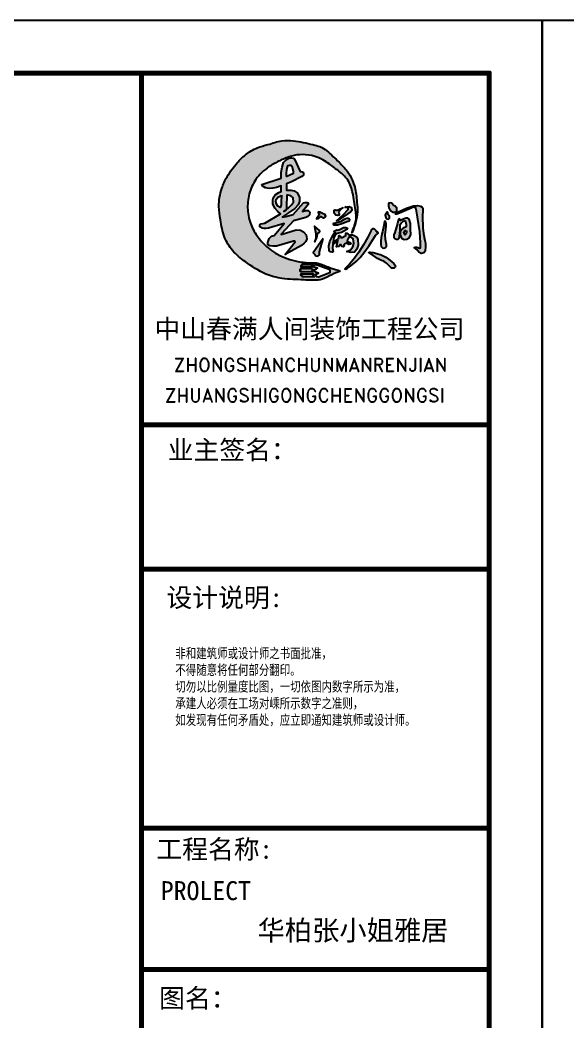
# Model space of a CAD drawing. Header units: millimetres. Extents: x 71641 to 191108, y -23091 to 29972.
# Drawn here: x 140970 to 143437, y -5648 to -1139 of the extents above; entities that cross this region are included whole.
import ezdxf

# ---------------------------------------------------------------- set-up
doc = ezdxf.new("R2010")
doc.units = ezdxf.units.MM
doc.layers.add('00', color=1, linetype='Continuous')
doc.layers.add('家', color=1, linetype='Continuous')
doc.styles.add('2121212', font='SIMFANG.TTF', dxfattribs={"height": 180})
doc.styles.add('ROMAND', font='romand.shx', dxfattribs={"height": 100})
doc.styles.add('STYLE-50B', font='SimSun.ttf', dxfattribs={"width": 0.766, "height": 150})

msp = doc.modelspace()

# ---------------------------------------------------------------- hatches: boundary and pattern name
at = {"lineweight": -2}
h = msp.add_hatch(color=8, dxfattribs=at)
edge = h.paths.add_edge_path()
edge.add_spline(control_points=[(142158.3, -2206.6), (142148.7, -2202.6), (142126.5, -2191.8), (142087.2, -2165.9), (142046, -2124.9), (142022.2, -2087.1), (142013.3, -2066.8), (142012.9, -2065.9)], knot_values=[22078.908695, 22078.908695, 22078.908695, 22078.908695, 22412.037046, 22864.417059, 23573.352389, 24248.663515, 24278.339872, 24278.339872, 24278.339872, 24278.339872], degree=3, periodic=0)
edge.add_line((142012.9, -2065.9), (141880.6, -2081))
edge.add_spline(control_points=[(141880.6, -2081), (141883.4, -2092.8), (141893.3, -2126.7), (141925, -2180.5), (141992.3, -2233.2), (142065.1, -2282.1), (142128, -2298.9), (142155.4, -2302.5), (142157.6, -2302.8)], knot_values=[12526.980967, 12526.980967, 12526.980967, 12526.980967, 12912.76376, 13656.443057, 14467.926065, 15619.199217, 16432.672519, 16505.49519, 16505.49519, 16505.49519, 16505.49519], degree=3, periodic=0)
edge.add_line((142157.6, -2302.8), (142158.3, -2206.6))
edge = h.paths.add_edge_path()
edge.add_spline(control_points=[(142012.9, -2065.9), (142004.1, -2045.3), (141992.2, -1999.9), (141996.4, -1929.1), (142016.9, -1877.6), (142034.7, -1852.7), (142039, -1847.2)], knot_values=[24278.339872, 24278.339872, 24278.339872, 24278.339872, 24990.75798, 25753.853245, 26502.771788, 26725.483087, 26725.483087, 26725.483087, 26725.483087], degree=3, periodic=0)
edge.add_line((142039, -1847.2), (141951.6, -1777.6))
edge.add_spline(control_points=[(141951.6, -1777.6), (141950.6, -1778.8), (141932.3, -1799.4), (141903.8, -1836.9), (141873.4, -1903.4), (141862.1, -1971), (141871.4, -2032.6), (141877.3, -2066.9), (141880.6, -2081)], knot_values=[9052.726852, 9052.726852, 9052.726852, 9052.726852, 9101.944213, 9929.860353, 10544.164147, 11423.717054, 12065.484855, 12526.980967, 12526.980967, 12526.980967, 12526.980967], degree=3, periodic=0)
edge.add_line((141880.6, -2081), (142012.9, -2065.9))
edge = h.paths.add_edge_path()
edge.add_spline(control_points=[(142039, -1847.2), (142051.6, -1831.3), (142079.5, -1805.2), (142117.2, -1783.1), (142153.9, -1764.7), (142191.2, -1748.8), (142241.2, -1742.1), (142273.6, -1746.2), (142288.9, -1750.2)], knot_values=[26725.483087, 26725.483087, 26725.483087, 26725.483087, 27368.223838, 27920.784045, 28117.800611, 28678.884262, 29205.082751, 29708.300033, 29708.300033, 29708.300033, 29708.300033], degree=3, periodic=0)
edge.add_line((142288.9, -1750.2), (142301.2, -1702.4))
edge.add_spline(control_points=[(142301.2, -1702.4), (142297.2, -1701.4), (142263.9, -1693.8), (142214.3, -1681.3), (142144.4, -1679.2), (142091.2, -1698.8), (142034, -1712.8), (141987.5, -1740.4), (141962, -1766), (141951.6, -1777.6)], knot_values=[5035.937639, 5035.937639, 5035.937639, 5035.937639, 5168.823273, 6115.22021, 6678.484335, 7362.56903, 7901.570556, 8555.150084, 9052.726852, 9052.726852, 9052.726852, 9052.726852], degree=3, periodic=0)
edge.add_line((141951.6, -1777.6), (142039, -1847.2))
edge = h.paths.add_edge_path()
edge.add_spline(control_points=[(142288.9, -1750.2), (142291.6, -1750.9), (142307.1, -1755.2), (142332.3, -1766), (142368.1, -1790), (142408.8, -1820.3), (142456.3, -1862.7), (142471, -1931.7), (142480.6, -1984), (142483.9, -2019.7), (142482.8, -2041.2), (142480.2, -2056), (142460.4, -2104.2), (142465, -2094.2), (142471.5, -2080.5), (142482.1, -2050.4), (142492, -2004.5), (142486.9, -1961.2), (142483.8, -1912.5), (142471.4, -1864.3), (142443.1, -1816), (142411.1, -1782.5), (142370.7, -1744.5), (142337.6, -1712.8), (142307.7, -1704), (142301.2, -1702.4)], knot_values=[29708.300033, 29708.300033, 29708.300033, 29708.300033, 29797.016202, 30219.334531, 30576.066107, 31166.961224, 31854.609826, 32527.805429, 33346.145394, 33558.688985, 33686.826136, 33998.293275, 34349.980564, 34349.980564, 34349.980564, 34833.989407, 35367.457213, 35826.6748, 36215.832047, 36925.939156, 37388.482191, 37988.741176, 38391.375961, 39174.849041, 39385.918203, 39385.918203, 39385.918203, 39385.918203], degree=3, periodic=0)
edge.add_line((142301.2, -1702.4), (142288.9, -1750.2))
h = msp.add_hatch(color=8, dxfattribs=at)
h.paths.add_polyline_path([(142218.4, -1917), (142204.5, -1907.5), (142189.8, -1904), (142170.7, -1904), (142169.8, -1875.4), (142192.4, -1867.6), (142239.2, -1843.3), (142247, -1837.3), (142246.2, -1826.9), (142240.1, -1821.7), (142231.4, -1819.9), (142206.3, -1765.3), (142200.2, -1760.1), (142192.4, -1758.4), (142182.8, -1759.2), (142169.8, -1767), (142156.8, -1780), (142149.9, -1800.9), (142146.4, -1825.1), (142145.5, -1851.1), (142058.8, -1878.9), (142060.5, -1884.9), (142075.3, -1893.6), (142091.7, -1897.1), (142108.2, -1895.4), (142124.7, -1892.8), (142146.4, -1884.9), (142146.4, -1911), (142136, -1915.3), (142119.5, -1924.8), (142110, -1938.7), (142108.2, -1952.6), (142109.1, -1966.4), (142116.9, -1984.7), (142131.6, -2001.1), (142142.9, -2011.5), (142071.8, -2053.1), (142064.8, -2054.9), (142056.2, -2055.7), (142050.1, -2060.9), (142050.1, -2068.7), (142060.5, -2075.7), (142070, -2077.4), (142078.7, -2077.4), (142089.1, -2075.7), (142159.4, -2054.9), (142114.3, -2108.6), (142103, -2111.2), (142091.7, -2122.5), (142085.7, -2139.8), (142085.7, -2151.1), (142094.3, -2155.4), (142108.2, -2156.3), (142125.6, -2156.3), (142201.9, -2133.8), (142208, -2134.6), (142208.9, -2136.4), (142164.6, -2194.5), (142237.5, -2153.7), (142249.6, -2143.3), (142256.6, -2135.5), (142261.8, -2123.4), (142259.2, -2106), (142247, -2091.3), (142232.3, -2084.4), (142214.1, -2082.6), (142146.4, -2103.4), (142146.4, -2102.6), (142201.1, -2042.7), (142256.6, -2027.1), (142263.5, -2023.7), (142273.1, -2015.9), (142274.8, -2002.9), (142267.9, -1995.9), (142257.5, -1995.9), (142241.8, -2001.1), (142267, -1969), (142267.9, -1962.1), (142262.7, -1959.5), (142254, -1960.4), (142246.2, -1962.1), (142199.3, -2013.3), (142167.2, -2022.8), (142152.5, -2025.4), (142152.5, -2023.7), (142179.4, -2006.3), (142207.1, -1987.3), (142221.9, -1970.8), (142228, -1956), (142228, -1936.1)])
h.paths.add_polyline_path([(142200.2, -1939.6), (142201.1, -1957.8), (142192.4, -1970.8), (142177.6, -1984.7), (142168.6, -1992.5), (142165.5, -1996.8), (142158.5, -2001.1), (142168.6, -1992.5), (142169.8, -1990.7), (142170.7, -1979.4), (142171.6, -1924.8), (142171.6, -1925.7), (142189.8, -1930)], flags=16)
h.paths.add_polyline_path([(142146.4, -1958.6), (142145.5, -1970.8), (142142.9, -1979.4), (142142.1, -1982.9), (142131.6, -1976), (142125.6, -1966.4), (142122.1, -1956), (142123.8, -1946.5), (142130.8, -1936.1), (142143.8, -1929.2), (142147.3, -1926.6)], flags=16)
h.paths.add_polyline_path([(142169, -1843.3), (142168.1, -1829.5), (142169.8, -1811.3), (142175, -1795.6), (142182, -1793), (142190.6, -1793), (142197.6, -1801.7), (142201.1, -1818.2), (142201.9, -1828.6)], flags=16)
h = msp.add_hatch(color=8, dxfattribs=at)
h.paths.add_polyline_path([(142445.7, -2043.6), (142454.4, -2041.9), (142455.3, -2035.8), (142454.4, -2034.9), (142447.5, -2031.5), (142441.4, -2031.5), (142429.2, -2035.8), (142412.8, -2046.2), (142392.8, -2053.1), (142385.9, -2054.9), (142382.4, -2054.9), (142379.8, -2056.6), (142382.4, -2060.9), (142399.7, -2060.1), (142419.7, -2054)])
h.paths.add_polyline_path([(142425.8, -2015), (142395.4, -2042.7), (142401.5, -2041), (142448.3, -2008.9), (142457, -2005.5), (142464.8, -1995.9), (142463.1, -1982.9), (142452.7, -1977.7), (142437.3, -1979.8), (142433.6, -1982), (142448.3, -1983), (142448.3, -1990.7)])
h.paths.add_polyline_path([(142392.8, -2016.7), (142401.5, -2018.5), (142406.7, -2017.6), (142407.5, -2010.7), (142405.8, -2005.5), (142406.7, -1999.4), (142411.9, -1994.2), (142425.8, -1982.9), (142403.2, -1993.3), (142399.7, -1994.2), (142391.9, -1994.2), (142388.5, -1992.5), (142384.1, -1995.1), (142385, -2008.1)])
h.paths.add_polyline_path([(142332.1, -2008.9), (142319.9, -2002.9), (142311.2, -2002.9), (142316.4, -2011.5), (142317.3, -2015.9), (142305.2, -2033.2), (142314.7, -2031.5), (142324.3, -2022.8), (142332.9, -2028.9), (142339.9, -2028.9), (142345.9, -2024.5), (142346.8, -2021.1), (142342.5, -2014.1)])
h.paths.add_polyline_path([(142295.6, -2067), (142295.6, -2067.9), (142302.6, -2100.8), (142302.6, -2106), (142301.7, -2119), (142298.2, -2136.4), (142306.9, -2117.3), (142311.2, -2096.5), (142318.2, -2093), (142319.9, -2088.7), (142319.1, -2085.2)])
h.paths.add_polyline_path([(142290.4, -2185.8), (142297.4, -2194.5), (142302.6, -2200.5), (142310.4, -2201.4), (142319.1, -2195.3), (142319.1, -2182.3), (142335.5, -2121.6)])
h.paths.add_polyline_path([(142442.3, -2081.8), (142444.9, -2075.7), (142437, -2072.2), (142426.6, -2072.2), (142413.6, -2079.2), (142401.5, -2084.4), (142397.1, -2082.6), (142384.1, -2088.7), (142385.9, -2093), (142391.1, -2096.5), (142389.3, -2099.1), (142385, -2100), (142375.4, -2113.8), (142365, -2135.5), (142360.7, -2154.6), (142361.6, -2178), (142368.5, -2182.3), (142376.3, -2183.2), (142379.8, -2180.6), (142378.9, -2172.8), (142377.2, -2165.8), (142378, -2148.5), (142401.5, -2130.3), (142398, -2145.9), (142395.4, -2158.9), (142401.5, -2158), (142405.8, -2157.2), (142412.8, -2149.4), (142418.8, -2157.2), (142426.6, -2158.9), (142431, -2155.4), (142428.4, -2150.2), (142431.8, -2147.6), (142437.9, -2144.2), (142440.5, -2141.6), (142444.9, -2145.9), (142450.1, -2148.5), (142457.9, -2146.8), (142459.6, -2143.3), (142457, -2139.8), (142452.7, -2138.1), (142443.1, -2134.6), (142444.9, -2128.6), (142450.1, -2115.6), (142461.3, -2115.6), (142470.9, -2123.4), (142473.5, -2145), (142468.3, -2158.9), (142458.7, -2172.8), (142449.2, -2178), (142440.5, -2179.7), (142445.7, -2182.3), (142460.5, -2184.9), (142476.1, -2183.2), (142487.4, -2170.2), (142492.6, -2152), (142490.8, -2124.2), (142484.8, -2114.7), (142475.2, -2108.6), (142467.4, -2106), (142450.9, -2106), (142448.3, -2101.7), (142442.3, -2097.4), (142437, -2098.2), (142437, -2100.8), (142437, -2107.8), (142417.1, -2118.2), (142415.4, -2113.8), (142407.5, -2107.8), (142404.9, -2110.4), (142404.9, -2113.8), (142404.9, -2122.5), (142387.6, -2133.8), (142378.9, -2142.4), (142379.8, -2136.4), (142382.4, -2119), (142390.2, -2104.3), (142397.1, -2099.1), (142418, -2095.6)])
h = msp.add_hatch(color=8, dxfattribs=at)
h.paths.add_polyline_path([(142496.3, -2183), (142476.4, -2210.7), (142453.9, -2237), (142435.9, -2255.8), (142434, -2256.9), (142432.9, -2258.8), (142437.4, -2259.5), (142444.5, -2255.8), (142460.3, -2245.6), (142483.9, -2225.4), (142502, -2207.4), (142518.9, -2187.1), (142542.5, -2154.1), (142556.8, -2129), (142571.4, -2108.4), (142582.3, -2098.2), (142581.5, -2095.6), (142568.4, -2082.1), (142564.3, -2080.6), (142562.4, -2079.1), (142557.5, -2079.1), (142554.1, -2081.7), (142551.1, -2085.8), (142536.5, -2116.6), (142517.4, -2151.1)])
h.paths.add_polyline_path([(142576.7, -2189), (142559.8, -2184.9), (142548.9, -2183), (142541.4, -2183), (142541, -2184.5), (142542.9, -2186), (142558.6, -2196.9), (142579.3, -2211.5), (142598.1, -2221.2), (142604.1, -2222.4), (142609.3, -2225), (142620.2, -2233.2), (142634.8, -2248.3), (142643.5, -2255.8), (142651, -2256.1), (142655.1, -2255.8), (142660, -2251.6), (142660.7, -2245.3), (142653.2, -2235.1), (142635.2, -2219), (142617.9, -2206.6), (142596.9, -2195.7)])
h.paths.add_polyline_path([(142594.3, -2149.2), (142596.7, -2158), (142602, -2164.3), (142608.8, -2164.7), (142616.1, -2161.8), (142620.9, -2157), (142620.9, -2148.8), (142615.6, -2126.5), (142614.2, -2106.1), (142617.5, -2081.4), (142619.5, -2064.9), (142619.5, -2056.7), (142617.5, -2049.4), (142615.6, -2045.1), (142613.7, -2043.6), (142611.7, -2044.6), (142607.9, -2063.5), (142602, -2091.6), (142598.2, -2108.1), (142594.3, -2130.3)])
h.paths.add_polyline_path([(142634, -2022.3), (142631.1, -2018), (142626.3, -2012.1), (142626.8, -2007.3), (142625.8, -2004.4), (142623.8, -2002.5), (142620.7, -2003.7), (142620, -2006.3), (142617.1, -2009.7), (142614.6, -2017.5), (142616.6, -2027.6), (142622.4, -2033.9), (142629.2, -2034.4), (142634.5, -2030.1)])
h.paths.add_polyline_path([(142633.1, -1989.9), (142639.8, -1999.1), (142650, -2004.4), (142657.8, -2005.4), (142663.6, -2002.9), (142665.5, -1996.2), (142665.5, -1986), (142663.6, -1981.6), (142658.8, -1974.8), (142652, -1971.5), (142646.6, -1965.2), (142640.8, -1960.8), (142635.5, -1960.3), (142635.5, -1961.3), (142632.1, -1960.8), (142630.6, -1964.2), (142630.2, -1975.8)])
h.paths.add_polyline_path([(142760.6, -2025.2), (142769.8, -2092.6), (142773.2, -2141.5), (142772.7, -2164.3), (142768.3, -2165.7), (142756.7, -2161.4), (142749.9, -2160.9), (142745, -2161.8), (142757.7, -2173.5), (142765.9, -2182.7), (142777, -2189), (142788.7, -2187), (142794.5, -2178.3), (142796.4, -2158.4), (142796, -2143.4), (142793.5, -2131.3), (142786.7, -2099.8), (142784.3, -2074.2), (142781.9, -2021.3), (142783.3, -1996.2), (142783.3, -1986), (142780.9, -1980.7), (142774.1, -1976.3), (142760.6, -1973.9), (142741.2, -1974.8), (142709.7, -1985.5), (142677.7, -2001), (142664.6, -2008.8), (142661.2, -2013), (142667, -2012.1), (142678.1, -2008.3), (142741.2, -1981.6), (142746.5, -1981.1), (142749.9, -1981.1), (142753.3, -1988.9)])
h.paths.add_polyline_path([(142682.5, -2058.2), (142686.9, -2052.8), (142695.6, -2044.6), (142700.4, -2042.7), (142703.8, -2042.7), (142706.3, -2046.1), (142708.2, -2058.2), (142709.2, -2068.8), (142694.6, -2075.6), (142684.4, -2084.3), (142681.5, -2091.6), (142681.5, -2106.1), (142687.4, -2119.7), (142699.5, -2126), (142711.6, -2125), (142722.3, -2118.2), (142729.5, -2105.2), (142729, -2079.5), (142727.6, -2054.3), (142721.8, -2034.4), (142716, -2030.6), (142708.2, -2030.1), (142699.5, -2033), (142689.8, -2037.8), (142683.5, -2041.2), (142681.1, -2036.4), (142678.6, -2033.9), (142675.2, -2034.9), (142674.3, -2036.4), (142672.8, -2040.7), (142670.4, -2053.8), (142657.8, -2095.5), (142653.9, -2105.2), (142652.9, -2112.9), (142653.9, -2117.8), (142657.8, -2122.6), (142665.1, -2124.5), (142672.3, -2124.5), (142676.7, -2120.7), (142679.1, -2112.9), (142680.1, -2099.3), (142681.5, -2085.8)])
h.paths.add_polyline_path([(142701.4, -2088.2), (142698, -2094), (142700, -2100.3), (142702.4, -2105.2), (142705.8, -2104.2), (142708.7, -2099.3), (142709.7, -2092.6), (142709.2, -2084.8)], flags=17)
h = msp.add_hatch(color=8, dxfattribs=at)
edge = h.paths.add_edge_path()
edge.add_spline(control_points=[(142157.6, -2302.8), (142187.2, -2306.5), (142241.3, -2306.4), (142332.2, -2315.4), (142375.9, -2282.7), (142414.4, -2268.2), (142386.2, -2260.5), (142373.7, -2255.4), (142343.7, -2244.8), (142325.5, -2236.5), (142305.2, -2231.4), (142281.9, -2231.9), (142251.9, -2229.9), (142214.1, -2225.2), (142183.3, -2216.6), (142163, -2208.6), (142158.3, -2206.6)], knot_values=[16505.49519, 16505.49519, 16505.49519, 16505.49519, 17462.307767, 18254.424733, 19263.770823, 19286.294409, 19393.463502, 19769.722666, 20039.931175, 20323.71298, 20426.202415, 20700.644692, 21064.187457, 21384.09699, 21917.120996, 22078.908695, 22078.908695, 22078.908695, 22078.908695], degree=3, periodic=0)
edge.add_line((142158.3, -2206.6), (142157.6, -2302.8))
h.paths.add_polyline_path([(142231.5, -2265.6), (142231.2, -2260), (142234.1, -2257.3), (142287.4, -2259.1), (142286.9, -2261), (142286.4, -2265), (142286.2, -2267), (142288.3, -2272.3), (142233.3, -2270.6)], flags=16)
h.paths.add_polyline_path([(142235.3, -2280.6), (142290.9, -2282), (142290.5, -2284.2), (142290, -2286.4), (142290.8, -2288.6), (142291.5, -2290.8), (142293.4, -2292.6), (142295.3, -2294.4), (142244.1, -2292.6, -0.485719)], flags=16)
h.paths.add_polyline_path([(142235.9, -2250.6, -0.499354), (142245.3, -2238.2), (142287.7, -2238.5), (142288, -2238.2), (142288, -2238.5), (142286.1, -2240.1), (142284.1, -2242), (142283.6, -2247.9), (142284.4, -2251.2, -0.17168), (142283.6, -2251.4)], flags=16)
h.paths.add_polyline_path([(142291.6, -2248.8), (142292.1, -2245), (142294.6, -2242.4), (142297.7, -2240.6), (142302.2, -2239.6), (142306.8, -2240), (142308.3, -2240), (142365.1, -2261.7), (142365.3, -2276.4), (142319.2, -2294.4), (142315.8, -2295.2), (142313.6, -2295.4), (142307.8, -2294.3), (142303, -2291.1), (142300.6, -2286.7), (142301.5, -2282.7), (142305, -2280.6), (142314.2, -2277.6), (142300.9, -2273.5), (142296.9, -2271), (142294.7, -2266.7), (142295.5, -2262.9), (142298.9, -2260.9), (142304.6, -2258.4), (142310.3, -2255.9), (142294.4, -2251.4)], flags=16)

# ---------------------------------------------------------------- linework, layer by layer
at = {"color": 3, "lineweight": -2}
for p, q in [((143088.5, -1371.3), (131607, -1371.3)), ((141511.7, -9377.5), (141511.7, -1384.7)), ((141518.4, -9377.5), (141518.4, -1384.7)), ((141525.1, -9377.5), (141525.1, -1384.7)), ((143088.5, -9390.9), (143088.5, -1371.3))]:
    msp.add_line(p, q, dxfattribs=at)
at = {"color": 8, "lineweight": -2}
for p, q in [((141525.1, -2953.5), (143075.1, -2953.5)), ((141525.1, -2960.2), (143075.1, -2960.2)), ((141525.1, -2966.8), (143075.1, -2966.8)), ((141525.1, -3602.4), (143075.1, -3602.4)), ((141525.1, -3609.1), (143075.1, -3609.1)), ((141525.1, -3615.8), (143075.1, -3615.8)), ((141525.1, -4768.8), (143075.1, -4768.8)), ((141525.1, -4775.5), (143075.1, -4775.5)), ((141525.1, -4782.2), (143075.1, -4782.2)), ((141525.1, -5404), (143075.1, -5404)), ((141525.1, -5410.7), (143075.1, -5410.7)), ((141525.1, -5417.3), (143075.1, -5417.3))]:
    msp.add_line(p, q, dxfattribs=at)
at = {"color": 3, "lineweight": -2}
for points in [[(131607, -1371.3), (143088.5, -1371.3), (143088.5, -9390.9), (131607, -9390.9)], [(131613.5, -1377.8), (143082, -1377.8), (143082, -9384.4), (131613.5, -9384.4)], [(131620, -1384.3), (143075.5, -1384.3), (143075.5, -9377.9), (131620, -9377.9)]]:
    msp.add_lwpolyline(points, close=True, dxfattribs=at)
at = {"color": 8, "lineweight": -2}
for points in [[(142058.8, -1878.9), (142145.5, -1851.1), (142146.4, -1825.1), (142149.9, -1800.9), (142156.8, -1780), (142169.8, -1767), (142182.8, -1759.2), (142192.4, -1758.4), (142200.2, -1760.1), (142206.3, -1765.3), (142231.4, -1819.9), (142240.1, -1821.7), (142246.2, -1826.9), (142247, -1837.3), (142239.2, -1843.3), (142192.4, -1867.6), (142169.8, -1875.4), (142170.7, -1904), (142189.8, -1904), (142204.5, -1907.5), (142218.4, -1917), (142228, -1936.1), (142228, -1956), (142221.9, -1970.8), (142207.1, -1987.3), (142179.4, -2006.3), (142152.5, -2023.7), (142152.5, -2025.4), (142167.2, -2022.8), (142199.3, -2013.3), (142246.2, -1962.1), (142254, -1960.4), (142262.7, -1959.5), (142267.9, -1962.1), (142267, -1969), (142241.8, -2001.1), (142257.5, -1995.9), (142267.9, -1995.9), (142274.8, -2002.9), (142273.1, -2015.9), (142263.5, -2023.7), (142256.6, -2027.1), (142201.1, -2042.7), (142146.4, -2102.6), (142146.4, -2103.4), (142214.1, -2082.6), (142232.3, -2084.4), (142247, -2091.3), (142259.2, -2106), (142261.8, -2123.4), (142256.6, -2135.5), (142249.6, -2143.3), (142237.5, -2153.7), (142164.6, -2194.5), (142208.9, -2136.4), (142208, -2134.6), (142201.9, -2133.8), (142125.6, -2156.3), (142108.2, -2156.3), (142094.3, -2155.4), (142085.7, -2151.1), (142085.7, -2139.8), (142091.7, -2122.5), (142103, -2111.2), (142114.3, -2108.6), (142159.4, -2054.9), (142089.1, -2075.7), (142078.7, -2077.4), (142070, -2077.4), (142060.5, -2075.7), (142050.1, -2068.7), (142050.1, -2060.9), (142056.2, -2055.7), (142064.8, -2054.9), (142071.8, -2053.1), (142142.9, -2011.5), (142131.6, -2001.1), (142116.9, -1984.7), (142109.1, -1966.4), (142108.2, -1952.6), (142110, -1938.7), (142119.5, -1924.8), (142136, -1915.3), (142146.4, -1911), (142146.4, -1884.9), (142124.7, -1892.8), (142108.2, -1895.4), (142091.7, -1897.1), (142075.3, -1893.6), (142060.5, -1884.9)], [(142169, -1843.3), (142201.9, -1828.6), (142201.1, -1818.2), (142197.6, -1801.7), (142190.6, -1793), (142182, -1793), (142175, -1795.6), (142169.8, -1811.3), (142168.1, -1829.5)], [(142147.3, -1926.6), (142146.4, -1958.6), (142145.5, -1970.8), (142142.9, -1979.4), (142142.1, -1982.9), (142131.6, -1976), (142125.6, -1966.4), (142122.1, -1956), (142123.8, -1946.5), (142130.8, -1936.1), (142143.8, -1929.2)], [(142171.6, -1924.8), (142170.7, -1979.4), (142169.8, -1990.7), (142165.5, -1996.8), (142158.5, -2001.1), (142177.6, -1984.7), (142192.4, -1970.8), (142201.1, -1957.8), (142200.2, -1939.6), (142189.8, -1930), (142171.6, -1925.7)], [(142425.8, -1982.9), (142411.9, -1994.2), (142406.7, -1999.4), (142405.8, -2005.5), (142407.5, -2010.7), (142406.7, -2017.6), (142401.5, -2018.5), (142392.8, -2016.7), (142385, -2008.1), (142384.1, -1995.1), (142388.5, -1992.5), (142391.9, -1994.2), (142399.7, -1994.2), (142403.2, -1993.3)], [(142433.6, -1980.3), (142452.7, -1977.7), (142463.1, -1982.9), (142464.8, -1995.9), (142457, -2005.5), (142448.3, -2008.9), (142401.5, -2041), (142395.4, -2042.7), (142425.8, -2015), (142448.3, -1990.7), (142448.3, -1984.7), (142446.6, -1982.9), (142433.6, -1982), (142437.9, -1979.4)], [(142635.5, -1960.3), (142640.8, -1960.8), (142646.6, -1965.2), (142652, -1971.5), (142658.8, -1974.8), (142663.6, -1981.6), (142665.5, -1986), (142665.5, -1996.2), (142663.6, -2002.9), (142657.8, -2005.4), (142650, -2004.4), (142639.8, -1999.1), (142633.1, -1989.9), (142630.2, -1975.8), (142630.6, -1964.2), (142632.1, -1960.8), (142635.5, -1961.3)], [(142661.2, -2013.1), (142664.6, -2008.8), (142677.7, -2001), (142709.7, -1985.5), (142741.2, -1974.8), (142760.6, -1973.9), (142774.1, -1976.3), (142780.9, -1980.7), (142783.3, -1986), (142783.3, -1996.2), (142781.9, -2021.3), (142784.3, -2074.2), (142786.7, -2099.8), (142793.5, -2131.3), (142796, -2143.4), (142796.4, -2158.4), (142794.5, -2178.3), (142788.7, -2187), (142777, -2189), (142765.9, -2182.7), (142757.7, -2173.5), (142745, -2161.8), (142749.9, -2160.9), (142756.7, -2161.4), (142768.3, -2165.7), (142772.7, -2164.3), (142773.2, -2141.5), (142769.8, -2092.6), (142760.6, -2025.2), (142753.3, -1988.9), (142749.9, -1981.1), (142746.5, -1981.1), (142741.2, -1981.6), (142678.1, -2008.3), (142667, -2012.1), (142660.7, -2013.1)], [(142311.2, -2002.9), (142316.4, -2011.5), (142317.3, -2015.9), (142305.2, -2033.2), (142314.7, -2031.5), (142324.3, -2022.8), (142332.9, -2028.9), (142339.9, -2028.9), (142345.9, -2024.5), (142346.8, -2021.1), (142342.5, -2014.1), (142332.1, -2008.9), (142319.9, -2002.9)], [(142620.9, -2002.9), (142620, -2006.3), (142617.1, -2009.7), (142614.6, -2017.5), (142616.6, -2027.6), (142622.4, -2033.9), (142629.2, -2034.4), (142634.5, -2030.1), (142634, -2022.3), (142631.1, -2018), (142626.3, -2012.1), (142626.8, -2007.3), (142625.8, -2004.4), (142623.8, -2002.5), (142621.4, -2003.4)], [(142295.6, -2067.9), (142302.6, -2100.8), (142302.6, -2106), (142301.7, -2119), (142298.2, -2136.4), (142306.9, -2117.3), (142311.2, -2096.5), (142318.2, -2093), (142319.9, -2088.7), (142319.1, -2085.2), (142295.6, -2067)], [(142440.5, -2179.7), (142449.2, -2178), (142458.7, -2172.8), (142468.3, -2158.9), (142473.5, -2145), (142470.9, -2123.4), (142461.3, -2115.6), (142450.1, -2115.6), (142444.9, -2128.6), (142443.1, -2134.6), (142452.7, -2138.1), (142457, -2139.8), (142459.6, -2143.3), (142457.9, -2146.8), (142450.1, -2148.5), (142444.9, -2145.9), (142440.5, -2141.6), (142437.9, -2144.2), (142431.8, -2147.6), (142428.4, -2150.2), (142431, -2155.4), (142426.6, -2158.9), (142418.8, -2157.2), (142412.8, -2149.4), (142405.8, -2157.2), (142401.5, -2158), (142395.4, -2158.9), (142398, -2145.9), (142401.5, -2130.3), (142378, -2148.5), (142377.2, -2165.8), (142378.9, -2172.8), (142379.8, -2180.6), (142376.3, -2183.2), (142368.5, -2182.3), (142361.6, -2178), (142360.7, -2154.6), (142365, -2135.5), (142375.4, -2113.8), (142385, -2100), (142389.3, -2099.1), (142391.1, -2096.5), (142385.9, -2093), (142384.1, -2088.7), (142397.1, -2082.6), (142401.5, -2084.4), (142413.6, -2079.2), (142426.6, -2072.2), (142437, -2072.2), (142444.9, -2075.7), (142442.3, -2081.8), (142418, -2095.6), (142397.1, -2099.1), (142390.2, -2104.3), (142382.4, -2119), (142379.8, -2136.4), (142378.9, -2142.4), (142387.6, -2133.8), (142404.9, -2122.5), (142404.9, -2113.8), (142404.9, -2110.4), (142407.5, -2107.8), (142415.4, -2113.8), (142417.1, -2118.2), (142437, -2107.8), (142437, -2100.8), (142437, -2098.2), (142442.3, -2097.4), (142448.3, -2101.7), (142450.9, -2106), (142467.4, -2106), (142475.2, -2108.6), (142484.8, -2114.7), (142490.8, -2124.2), (142492.6, -2152), (142487.4, -2170.2), (142476.1, -2183.2), (142460.5, -2184.9), (142445.7, -2182.3)], [(142454.4, -2034.9), (142447.5, -2031.5), (142441.4, -2031.5), (142429.2, -2035.8), (142412.8, -2046.2), (142392.8, -2053.1), (142385.9, -2054.9), (142382.4, -2054.9), (142379.8, -2056.6), (142382.4, -2060.9), (142399.7, -2060.1), (142419.7, -2054), (142445.7, -2043.6), (142454.4, -2041.9), (142455.3, -2035.8)], [(142611.7, -2044.6), (142607.9, -2063.5), (142602, -2091.6), (142598.2, -2108.1), (142594.3, -2130.3), (142594.3, -2149.2), (142596.7, -2158), (142602, -2164.3), (142608.8, -2164.7), (142616.1, -2161.8), (142620.9, -2157), (142620.9, -2148.8), (142615.6, -2126.5), (142614.2, -2106.1), (142617.5, -2081.4), (142619.5, -2064.9), (142619.5, -2056.7), (142617.5, -2049.4), (142615.6, -2045.1), (142613.7, -2043.6)], [(142675.2, -2034.9), (142674.3, -2036.4), (142672.8, -2040.7), (142670.4, -2053.8), (142657.8, -2095.5), (142653.9, -2105.2), (142652.9, -2112.9), (142653.9, -2117.8), (142657.8, -2122.6), (142665.1, -2124.5), (142672.3, -2124.5), (142676.7, -2120.7), (142679.1, -2112.9), (142680.1, -2099.3), (142681.5, -2085.8), (142682.5, -2058.2), (142686.9, -2052.8), (142695.6, -2044.6), (142700.4, -2042.7), (142703.8, -2042.7), (142706.3, -2046.1), (142708.2, -2058.2), (142709.2, -2068.8), (142694.6, -2075.6), (142684.4, -2084.3), (142681.5, -2091.6), (142681.5, -2106.1), (142687.4, -2119.7), (142699.5, -2126), (142711.6, -2125), (142722.3, -2118.2), (142729.5, -2105.2), (142729, -2079.5), (142727.6, -2054.3), (142721.8, -2034.4), (142716, -2030.6), (142708.2, -2030.1), (142699.5, -2033), (142689.8, -2037.8), (142683.5, -2041.2), (142681.1, -2036.4), (142678.6, -2033.9)], [(142580.4, -2094.5), (142568.4, -2082.1), (142564.3, -2080.6), (142562.4, -2079.1), (142557.5, -2079.1), (142554.1, -2081.7), (142551.1, -2085.8), (142536.5, -2116.6), (142517.4, -2151.1), (142496.3, -2183), (142476.4, -2210.7), (142453.9, -2237), (142435.9, -2255.8), (142434, -2256.9), (142432.9, -2258.8), (142437.4, -2259.5), (142444.5, -2255.8), (142460.3, -2245.6), (142483.9, -2225.4), (142502, -2207.4), (142518.9, -2187.1), (142542.5, -2154.1), (142556.8, -2129), (142571.4, -2108.4), (142582.3, -2098.2), (142580.8, -2093.4), (142572.9, -2086.2)], [(142709.2, -2084.8), (142709.7, -2092.6), (142708.7, -2099.3), (142705.8, -2104.2), (142702.4, -2105.2), (142700, -2100.3), (142698, -2094), (142701.4, -2088.2), (142709.2, -2084.8)], [(142335.5, -2121.6), (142290.4, -2185.8), (142297.4, -2194.5), (142302.6, -2200.5), (142310.4, -2201.4), (142319.1, -2195.3), (142319.1, -2182.3)], [(142541.4, -2183), (142548.9, -2183), (142559.8, -2184.9), (142576.7, -2189), (142596.9, -2195.7), (142617.9, -2206.6), (142635.2, -2219), (142653.2, -2235.1), (142660.7, -2245.3), (142660, -2251.6), (142655.1, -2255.8), (142651, -2256.1), (142643.5, -2255.8), (142634.8, -2248.3), (142620.2, -2233.2), (142609.3, -2225), (142604.1, -2222.4), (142598.1, -2221.2), (142579.3, -2211.5), (142558.6, -2196.9), (142542.9, -2186), (142541, -2184.5)], [(142288, -2238.5), (142286.1, -2240.1), (142284.1, -2242), (142283.9, -2245), (142283.6, -2247.9), (142284.4, -2251.2), (142235.9, -2250.6), (142235.5, -2247.9), (142236, -2244.9), (142237.9, -2241.6), (142241.2, -2239.1), (142245.2, -2238.2)], [(142365.1, -2261.7), (142365.3, -2276.4), (142319.2, -2294.4), (142315.8, -2295.2), (142313.6, -2295.4), (142307.8, -2294.3), (142303, -2291.1), (142300.6, -2286.7), (142301.5, -2282.7), (142305, -2280.6), (142314.2, -2277.6), (142300.9, -2273.5), (142296.9, -2271), (142294.7, -2266.7), (142295.5, -2262.9), (142298.9, -2260.9), (142304.6, -2258.4), (142310.3, -2255.9), (142294.4, -2251.4), (142291.6, -2248.8), (142292.1, -2245), (142294.6, -2242.4), (142297.7, -2240.6), (142302.2, -2239.6), (142306.8, -2240), (142308.3, -2240), (142365.1, -2261.7)], [(142287.4, -2259.1), (142286.5, -2262.9), (142286.2, -2267), (142288.3, -2272.3), (142233.3, -2270.6), (142231.5, -2265.6), (142231.2, -2260), (142234.1, -2257.3)], [(142287.4, -2259.1), (142234.1, -2257.3), (142232.7, -2258.7), (142231.2, -2260), (142231.4, -2264), (142232.4, -2268.1), (142233.3, -2270.6), (142288.3, -2272.3), (142287.2, -2269.7), (142286.2, -2267), (142286.4, -2265), (142286.9, -2261)], [(142290.9, -2282), (142235.3, -2280.6), (142235, -2283.1), (142235.3, -2285.8), (142236.8, -2288.7), (142239, -2290.9), (142242, -2292.3), (142295.3, -2294.4), (142293.4, -2292.6), (142291.5, -2290.8), (142290.8, -2288.6), (142290, -2286.4), (142290.5, -2284.2), (142290.9, -2282)]]:
    msp.add_lwpolyline(points, close=True, dxfattribs=at)
for points in [[(142288, -2238.5), (142245.3, -2238.2, 0.499354), (142235.9, -2250.6), (142283.6, -2251.4, 0.17168), (142284.4, -2251.2), (142283.6, -2247.9), (142284.1, -2242), (142288, -2238.2)], [(142295.3, -2294.4), (142244.1, -2292.6, -0.485719), (142235.3, -2280.6), (142290.9, -2282), (142290, -2286.4), (142291.5, -2290.8)]]:
    msp.add_lwpolyline(points, format="xyb", close=True, dxfattribs=at)
at = {"color": 8, "lineweight": -2, "start_tangent": (0.425577, 0.904922), "end_tangent": (0.425577, 0.904922)}
msp.add_spline([(142465, -2094.2), (142480.7, -2051.5), (142489.5, -2002.1), (142487.1, -1959), (142483.6, -1922.6), (142466, -1858.2), (142444.1, -1820.6), (142406.5, -1778.6), (142379.2, -1752.4), (142320.1, -1708.4), (142289, -1699.5), (142201.7, -1682.3), (142148.8, -1682.3), (142086.6, -1699), (142038.3, -1714.1), (141985.2, -1745.1), (141948.5, -1781.1), (141902.6, -1843.9), (141878.8, -1896.6), (141865.9, -1978.3), (141872.5, -2038.2), (141891.1, -2115.7), (141926.9, -2175.7), (141984.3, -2226), (142077.1, -2281.7), (142150.9, -2301.9), (142247.5, -2308.1), (142321.9, -2307.3), (142409.2, -2270.1), (142411.2, -2269.3), (142402.1, -2264.8), (142368.5, -2253.7), (142344.7, -2244.8), (142319.8, -2235.2), (142310.5, -2232.9), (142284.7, -2231.5), (142250.6, -2229.5), (142220.8, -2225.5), (142172.5, -2212.2), (142130.1, -2192.9), (142094.7, -2169.5), (142047.3, -2122.6), (142014.1, -2068.5), (141996, -2001.1), (142000.2, -1929.5), (142026.8, -1864.3), (142082.9, -1805.3), (142127.2, -1778.2), (142143.8, -1769.9), (142192.9, -1750.7), (142242, -1744.2), (142297, -1752.4), (142333.5, -1768), (142361.8, -1786.1), (142406.2, -1819.4), (142450.5, -1866.5), (142469.7, -1926.8), (142482.2, -2002.7), (142483.6, -2022.6), (142483.1, -2034.7), (142476.4, -2063.2), (142465, -2094.2)], degree=3, dxfattribs=at)
at = {"layer": '00', "color": 8, "lineweight": -2}
for points in [[(131374.4, -1138.7), (143321.1, -1138.7), (143321.1, -9623.5), (131374.4, -9623.5)], [(143321.1, -1138.7), (155267.8, -1138.7), (155267.8, -9623.5), (143321.1, -9623.5)]]:
    msp.add_lwpolyline(points, close=True, dxfattribs=at)

# ---------------------------------------------------------------- texts
at = {"layer": '00', "color": 8, "lineweight": -2, "style": 'ROMAND'}
for s, p in [('ZHONGSHANCHUNMANRENJIAN', (141662.3, -2721)), ('ZHUANGSHIGONGCHENGGONGSI', (141622.3, -2858.2))]:
    msp.add_text(s, height=60.756, dxfattribs=at).set_placement(p)
at = {"layer": '00', "color": 8, "lineweight": -2, "attachment_point": 1, "style": '2121212'}
for s, insert, char_height, width in [('{\\f宋体|b0|i0|c134|p2;中山春满人间装饰工程公司}', (141575.3, -2486, 0), 85.272, 1591.421), ('{\\f宋体|b0|i0|c134|p2;业主签名：}', (141634.9, -3030.6, 0), 85.272, 1265.567), ('{\\f宋体|b0|i0|c134|p2;设计说明:}', (141629.3, -3695.2, 0), 85.272, 1265.567), ('{\\f宋体|b0|i0|c134|p2;工程名称:}', (141583.8, -4827.8, 0), 85.272, 1265.567), ('{\\f宋体|b0|i0|c134|p2;PROLECT}', (141604, -5014.2, 0), 85.272, 1265.567), ('{\\fSimSun|b0|i0|c134|p2;\\C2;华柏张小姐雅居}', (142039.6, -5190.6, 0), 90, 1265.567), ('{\\f宋体|b0|i0|c134|p2;图名：}', (141596.5, -5498.2, 0), 85.272, 1265.567)]:
    msp.add_mtext(s, dxfattribs=dict(at, insert=insert, char_height=char_height, width=width))
at = {"layer": '家', "color": 8, "lineweight": -2, "insert": (141669.4, -3965.9, 0), "char_height": 45, "width": 1265.567, "attachment_point": 1, "style": 'STYLE-50B'}
msp.add_mtext('非和建筑师或设计师之书面批准，\\P不得随意将任何部分翻印。\\P切勿以比例量度比图，一切依图内数字所示为准，\\P承建人必须在工场对嵊所示数字之准则，\\P如发现有任何矛盾处，应立即通知建筑师或设计师。', dxfattribs=at)

doc.saveas('drawing.dxf')
